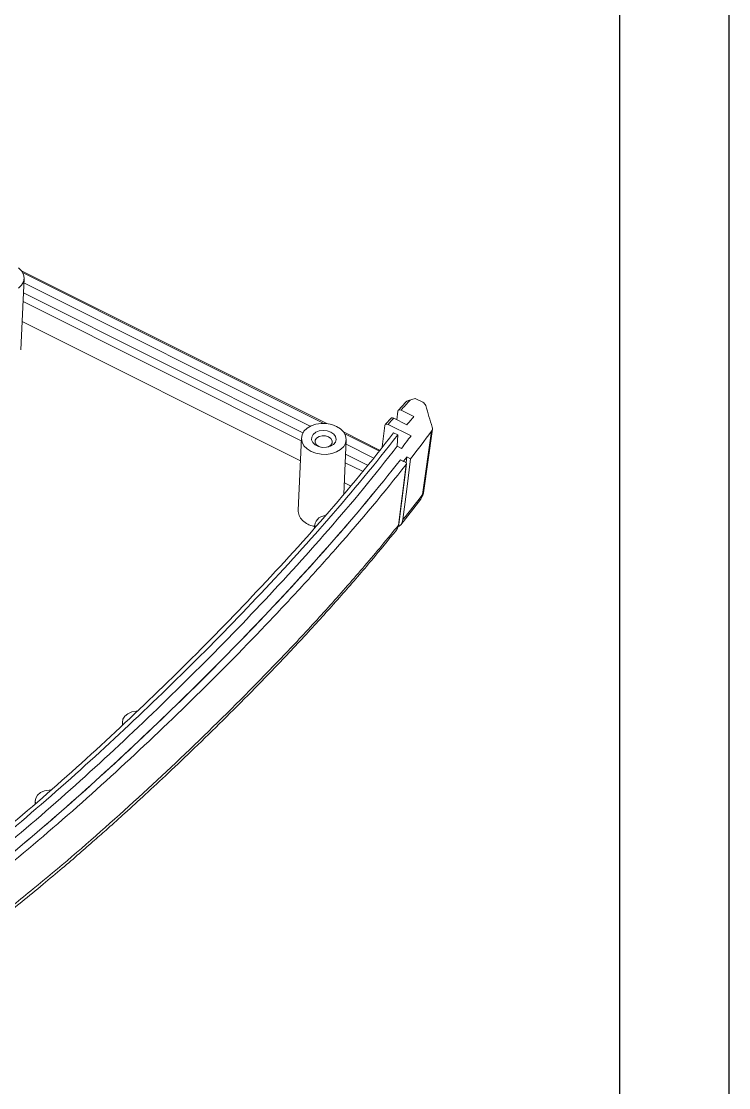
# Model space of a CAD drawing. Header units: inches. Extents: x 319 to 1827, y 1181 to 1488.
# Drawn here: x 1216.2 to 1263.5, y 1248.2 to 1319.4 of the extents above; entities that cross this region are included whole.
import ezdxf

# ---------------------------------------------------------------- set-up
doc = ezdxf.new("R2010")
doc.units = ezdxf.units.IN

msp = doc.modelspace()

# ---------------------------------------------------------------- linework, layer by layer
for p, q in [((1263.467, 1488.371), (1263.467, 1181.81)), ((1256.168, 1481.072), (1256.168, 1189.109))]:
    msp.add_line(p, q)
at = {"color": 7, "linetype": 'Continuous', "lineweight": 15}
for p, q in [((1216.178, 1297.486), (1216.391, 1302.236)), ((1216.213, 1302.764), (1236.611, 1292.56)), ((1216.293, 1302.642), (1236.421, 1292.573)), ((1216.379, 1301.949), (1235.506, 1292.38)), ((1216.349, 1301.29), (1235.023, 1291.948)), ((1234.912, 1291.417), (1216.323, 1300.716)), ((1234.851, 1290.064), (1216.263, 1299.363)), ((1241.867, 1293.974), (1241.403, 1293.462)), ((1242.53, 1294.226), (1243.024, 1293.979)), ((1241.29, 1292.812), (1241.36, 1293.386)), ((1242.438, 1293.022), (1241.574, 1293.455)), ((1240.496, 1292.435), (1240.322, 1291.011)), ((1240.914, 1292.924), (1240.539, 1292.511)), ((1242.242, 1291.736), (1240.709, 1292.503)), ((1241.084, 1292.915), (1241.953, 1292.481)), ((1234.92, 1291.602), (1234.703, 1286.771)), ((1237.739, 1291.996), (1240.145, 1290.792)), ((1237.818, 1291.874), (1240.097, 1290.734)), ((1241.082, 1291.947), (1241.352, 1291.812)), ((1241.317, 1291.05), (1241.352, 1291.812)), ((1243.609, 1292.044), (1243.015, 1287.814)), ((1243.074, 1287.941), (1243.671, 1292.185)), ((1237.755, 1287.851), (1237.917, 1291.468)), ((1237.904, 1291.181), (1239.721, 1290.271)), ((1241.608, 1290.905), (1241.317, 1291.05)), ((1237.875, 1290.522), (1239.332, 1289.792)), ((1241.872, 1289.971), (1241.532, 1290.141)), ((1241.739, 1290.037), (1241.532, 1290.141)), ((1241.97, 1290.334), (1241.919, 1289.929)), ((1242.218, 1290.21), (1241.97, 1290.334)), ((1238.993, 1289.375), (1237.849, 1289.948)), ((1241.915, 1289.822), (1241.402, 1285.774)), ((1241.423, 1285.832), (1241.934, 1289.867)), ((1238.194, 1288.391), (1237.788, 1288.594)), ((1241.561, 1285.806), (1242.908, 1287.519)), ((1242.896, 1287.505), (1242.995, 1287.705)), ((1243.055, 1287.834), (1243.074, 1287.94)), ((1235.792, 1285.756), (1235.785, 1285.596)), ((1222.97, 1272.672), (1222.959, 1272.43)), ((1217.138, 1267.402), (1217.127, 1267.161))]:
    msp.add_line(p, q, dxfattribs=at)
at = {"color": 8, "linetype": 'Continuous', "lineweight": 15}
msp.add_line((1241.268, 1285.448), (1241.402, 1285.774), dxfattribs=at)
at = {"color": 7, "linetype": 'Continuous', "lineweight": 15, "flags": 128}
for points in [[(1216.014, 1302.967), (1216.22, 1302.756), (1216.348, 1302.519), (1216.392, 1302.27), (1216.349, 1302.022), (1216.221, 1301.791), (1216.016, 1301.59)], [(1241.953, 1292.481), (1242.013, 1292.548), (1242.074, 1292.616), (1242.135, 1292.684), (1242.195, 1292.751), (1242.256, 1292.819), (1242.316, 1292.887), (1242.377, 1292.955), (1242.438, 1293.022)], [(1235.568, 1290.7), (1235.297, 1290.872), (1235.092, 1291.083), (1234.963, 1291.32), (1234.919, 1291.569), (1234.962, 1291.817), (1235.09, 1292.048), (1235.295, 1292.249), (1235.566, 1292.409), (1235.885, 1292.518), (1236.236, 1292.57), (1236.598, 1292.562), (1236.949, 1292.494), (1237.269, 1292.37), (1237.54, 1292.198), (1237.745, 1291.988), (1237.874, 1291.751), (1237.918, 1291.501), (1237.875, 1291.254), (1237.747, 1291.023), (1237.542, 1290.821), (1237.271, 1290.661), (1236.952, 1290.552), (1236.601, 1290.5), (1236.239, 1290.509), (1235.888, 1290.576), (1235.568, 1290.7)], [(1236.886, 1291.994), (1236.64, 1292.08), (1236.37, 1292.106), (1236.106, 1292.071), (1235.875, 1291.977), (1235.703, 1291.836), (1235.609, 1291.662), (1235.602, 1291.474), (1235.684, 1291.293), (1235.845, 1291.138), (1236.069, 1291.026), (1236.33, 1290.969), (1236.601, 1290.974), (1236.853, 1291.039), (1237.057, 1291.159), (1237.192, 1291.319), (1237.243, 1291.502), (1237.205, 1291.689), (1237.081, 1291.859), (1236.886, 1291.994)], [(1236.884, 1291.118), (1236.972, 1291.259), (1236.976, 1291.414), (1236.893, 1291.56), (1236.736, 1291.675), (1236.53, 1291.741), (1236.306, 1291.749), (1236.098, 1291.696), (1235.937, 1291.592), (1235.848, 1291.451), (1235.845, 1291.296), (1235.928, 1291.15), (1236.084, 1291.035), (1236.197, 1290.99)], [(1236.591, 1290.973), (1236.723, 1291.014), (1236.884, 1291.118)], [(1241.703, 1286.148), (1241.961, 1288.179), (1242.218, 1290.21)], [(1222.998, 1272.476), (1222.972, 1272.597), (1222.997, 1272.817), (1223.116, 1273.02), (1223.317, 1273.188), (1223.582, 1273.306), (1223.889, 1273.363), (1223.944, 1273.367)], [(1217.168, 1267.202), (1217.14, 1267.326), (1217.166, 1267.547), (1217.284, 1267.75), (1217.485, 1267.918), (1217.75, 1268.036), (1218.057, 1268.093), (1218.179, 1268.098)]]:
    msp.add_lwpolyline(points, dxfattribs=at)
at = {"color": 7, "linetype": 'Continuous', "lineweight": 15}
for centre, radius, start, end in [((1242.729, 1287.906), 0.333, 322.92352, 350.94832), ((1236.555, 1285.664), 0.753, 94.88572, 183.23005), ((1241.341, 1285.828), 0.0815, 318.24402, 2.96464)]:
    msp.add_arc(centre, radius, start, end, dxfattribs=at)
at = {"color": 8, "linetype": 'Continuous', "lineweight": 15}
msp.add_arc((1242.812, 1287.987), 0.267, 319.59751, 350.02958, dxfattribs=at)
at = {"color": 7, "linetype": 'Continuous', "lineweight": 15}
for points in [[(1241.574, 1293.455), (1241.778, 1293.68), (1241.982, 1293.905), (1242.187, 1294.131)], [(1242.53, 1294.226), (1242.415, 1294.194), (1242.301, 1294.163), (1242.187, 1294.131)], [(1243.024, 1293.979), (1243.126, 1293.927), (1243.198, 1293.848), (1243.226, 1293.757)], [(1240.709, 1292.503), (1240.834, 1292.64), (1240.959, 1292.778), (1241.084, 1292.915)], [(1243.662, 1292.315), (1243.69, 1292.224), (1243.67, 1292.127), (1243.609, 1292.044)], [(1243.609, 1292.044), (1243.153, 1291.427), (1242.689, 1290.816), (1242.218, 1290.21)], [(1243.015, 1287.814), (1242.585, 1287.256), (1242.147, 1286.701), (1241.703, 1286.148)]]:
    msp.add_open_spline(points, degree=3, dxfattribs=at)
for points, knots in [([(1242.187, 1294.131), (1242.113, 1294.107), (1242.003, 1294.07), (1241.886, 1293.992), (1241.833, 1293.947), (1241.82, 1293.924), (1241.819, 1293.922)], [0, 0, 0, 0, 0.5268315, 0.7767655, 0.9774031, 1, 1, 1, 1]), ([(1243.226, 1293.757), (1243.298, 1293.517), (1243.371, 1293.276), (1243.444, 1293.036), (1243.517, 1292.795), (1243.589, 1292.555), (1243.662, 1292.315)], [0, 0, 0, 0, 0.001966153, 0.001966153, 0.001966153, 0.003932309, 0.003932309, 0.003932309, 0.003932309]), ([(1241.084, 1292.915), (1241.061, 1292.925), (1241.015, 1292.944), (1240.953, 1292.943), (1240.913, 1292.93), (1240.902, 1292.911), (1240.9, 1292.908)], [0, 0, 0, 0, 0.308565, 0.617097, 0.926526, 1, 1, 1, 1]), ([(1241.36, 1293.386), (1241.366, 1293.431), (1241.391, 1293.463), (1241.469, 1293.488), (1241.522, 1293.481), (1241.574, 1293.455)], [0, 0, 0, 0, 0.5, 0.5, 1, 1, 1, 1]), ([(1240.709, 1292.503), (1240.657, 1292.529), (1240.605, 1292.537), (1240.527, 1292.511), (1240.501, 1292.479), (1240.496, 1292.435)], [0, 0, 0, 0, 0.5, 0.5, 1, 1, 1, 1]), ([(1199.526, 1254.139), (1201.477, 1255.363), (1203.4, 1256.634), (1207.189, 1259.272), (1209.056, 1260.639), (1212.722, 1263.466), (1214.521, 1264.926), (1218.058, 1267.936), (1219.797, 1269.485), (1223.243, 1272.658), (1224.951, 1274.282), (1228.328, 1277.602), (1229.996, 1279.299), (1233.284, 1282.77), (1234.906, 1284.542), (1238.068, 1288.174), (1239.609, 1290.032), (1241.082, 1291.947)], [0, 0, 0, 0, 0.125, 0.125, 0.25, 0.25, 0.375, 0.375, 0.5, 0.5, 0.625, 0.625, 0.75, 0.75, 0.875, 0.875, 1, 1, 1, 1]), ([(1241.352, 1291.812), (1239.877, 1289.896), (1238.334, 1288.037), (1235.171, 1284.404), (1233.55, 1282.632), (1230.259, 1279.159), (1228.59, 1277.461), (1225.212, 1274.14), (1223.503, 1272.515), (1220.052, 1269.338), (1218.311, 1267.787), (1214.773, 1264.777), (1212.975, 1263.318), (1209.315, 1260.496), (1207.452, 1259.132), (1203.668, 1256.498), (1201.747, 1255.227), (1199.795, 1254.002)], [0, 0, 0, 0, 0.125, 0.125, 0.25, 0.25, 0.375, 0.375, 0.5, 0.5, 0.625, 0.625, 0.75, 0.75, 0.875, 0.875, 1, 1, 1, 1]), ([(1241.608, 1290.905), (1241.715, 1291.044), (1241.927, 1291.32), (1242.137, 1291.598), (1242.242, 1291.736)], [0, 0, 0, 0, 0.502518, 1, 1, 1, 1]), ([(1199.761, 1253.241), (1201.712, 1254.466), (1203.634, 1255.738), (1207.422, 1258.376), (1209.288, 1259.742), (1212.957, 1262.572), (1214.758, 1264.035), (1218.299, 1267.049), (1220.04, 1268.6), (1223.49, 1271.777), (1225.197, 1273.401), (1228.572, 1276.719), (1230.238, 1278.414), (1233.521, 1281.879), (1235.14, 1283.648), (1238.3, 1287.276), (1239.842, 1289.134), (1241.317, 1291.05)], [0, 0, 0, 0, 0.125, 0.125, 0.25, 0.25, 0.375, 0.375, 0.5, 0.5, 0.625, 0.625, 0.75, 0.75, 0.875, 0.875, 1, 1, 1, 1]), ([(1200.358, 1252.861), (1202.286, 1254.072), (1204.188, 1255.329), (1207.935, 1257.935), (1209.782, 1259.284), (1213.41, 1262.074), (1215.191, 1263.515), (1218.694, 1266.485), (1220.416, 1268.014), (1223.83, 1271.145), (1225.521, 1272.747), (1228.865, 1276.02), (1230.517, 1277.692), (1233.777, 1281.112), (1235.385, 1282.857), (1238.526, 1286.431), (1240.06, 1288.259), (1241.532, 1290.141)], [0, 0, 0, 0, 0.125, 0.125, 0.25, 0.25, 0.375, 0.375, 0.5, 0.5, 0.625, 0.625, 0.75, 0.75, 0.875, 0.875, 1, 1, 1, 1]), ([(1241.532, 1290.141), (1240.059, 1288.258), (1238.524, 1286.429), (1235.38, 1282.852), (1233.77, 1281.104), (1230.51, 1277.685), (1228.857, 1276.012), (1225.513, 1272.74), (1223.823, 1271.138), (1220.407, 1268.006), (1218.682, 1266.474), (1215.178, 1263.504), (1213.397, 1262.064), (1209.774, 1259.278), (1207.931, 1257.932), (1204.188, 1255.329), (1202.287, 1254.073), (1200.358, 1252.861)], [0, 0, 0, 0, 0.125, 0.125, 0.25, 0.25, 0.375, 0.375, 0.5, 0.5, 0.625, 0.625, 0.75, 0.75, 0.875, 0.875, 1, 1, 1, 1]), ([(1241.739, 1290.037), (1241.765, 1290.07), (1241.791, 1290.104), (1241.817, 1290.137), (1241.868, 1290.202), (1241.919, 1290.268), (1241.97, 1290.334)], [0, 0, 0, 0, 0.0003049809, 0.0003049809, 0.0003049809, 0.000906857, 0.000906857, 0.000906857, 0.000906857]), ([(1200.76, 1252.596), (1202.687, 1253.805), (1204.586, 1255.06), (1208.331, 1257.663), (1210.177, 1259.011), (1213.802, 1261.797), (1215.582, 1263.235), (1219.083, 1266.201), (1220.804, 1267.728), (1224.216, 1270.854), (1225.906, 1272.454), (1229.248, 1275.722), (1230.9, 1277.392), (1233.344, 1279.953), (1234.153, 1280.816), (1235.756, 1282.561), (1236.551, 1283.442), (1238.907, 1286.118), (1240.442, 1287.944), (1241.915, 1289.822)], [0, 0, 0, 0, 0.125, 0.125, 0.25, 0.25, 0.375, 0.375, 0.5, 0.5, 0.625, 0.625, 0.75, 0.75, 0.8125, 0.8125, 0.875, 0.875, 1, 1, 1, 1]), ([(1241.872, 1289.971), (1241.903, 1289.955), (1241.925, 1289.931), (1241.941, 1289.876), (1241.935, 1289.846), (1241.915, 1289.822)], [0, 0, 0, 0, 0.5, 0.5, 1, 1, 1, 1]), ([(1242.995, 1287.705), (1242.999, 1287.722), (1243.007, 1287.756), (1243.012, 1287.795), (1243.015, 1287.814)], [0, 0, 0, 0, 0.4997897, 1, 1, 1, 1]), ([(1235.35, 1285.835), (1235.221, 1285.914), (1234.964, 1286.073), (1234.734, 1286.41), (1234.715, 1286.652), (1234.706, 1286.772)], [0, 0, 0, 0, 0.336949, 0.673886, 1, 1, 1, 1]), ([(1235.789, 1285.7), (1235.684, 1285.72), (1235.528, 1285.749), (1235.394, 1285.814), (1235.35, 1285.835)], [0, 0, 0, 0, 0.67248, 1, 1, 1, 1]), ([(1241.435, 1285.707), (1241.45, 1285.714), (1241.558, 1285.765), (1241.655, 1285.919), (1241.691, 1286.088), (1241.703, 1286.148)], [0, 0, 0, 0, 0.0887066, 0.6797264, 1, 1, 1, 1]), ([(1200.289, 1249.482), (1200.844, 1249.827), (1201.99, 1250.542), (1203.664, 1251.614), (1205.348, 1252.715), (1207.078, 1253.872), (1208.936, 1255.149), (1210.936, 1256.57), (1212.861, 1257.992), (1214.642, 1259.359), (1216.196, 1260.592), (1217.619, 1261.757), (1218.901, 1262.834), (1220.046, 1263.817), (1221.056, 1264.7), (1222.072, 1265.599), (1223.201, 1266.614), (1224.551, 1267.849), (1226.095, 1269.287), (1227.825, 1270.935), (1229.678, 1272.74), (1231.55, 1274.616), (1233.548, 1276.675), (1235.6, 1278.86), (1237.682, 1281.182), (1239.562, 1283.357), (1240.721, 1284.778), (1241.267, 1285.448)], [0, 0, 0, 0, 0.036162, 0.074809, 0.110679, 0.148541, 0.191261, 0.237113, 0.286096, 0.325391, 0.362592, 0.396651, 0.427567, 0.455341, 0.479973, 0.50148, 0.529841, 0.563176, 0.601487, 0.644774, 0.692993, 0.741662, 0.787847, 0.8473, 0.902055, 0.953845, 1, 1, 1, 1]), ([(1200.59, 1249.948), (1202.506, 1251.14), (1204.39, 1252.348), (1208.097, 1254.823), (1209.919, 1256.089), (1212.607, 1258.057), (1213.496, 1258.724), (1215.258, 1260.086), (1216.132, 1260.78), (1218.733, 1262.902), (1220.439, 1264.368), (1223.821, 1267.381), (1225.496, 1268.927), (1228.813, 1272.088), (1230.452, 1273.701), (1232.878, 1276.178), (1233.681, 1277.013), (1235.274, 1278.706), (1236.063, 1279.564), (1237.626, 1281.304), (1238.398, 1282.185), (1239.92, 1283.967), (1240.669, 1284.867), (1241.402, 1285.774)], [0, 0, 0, 0, 0.125, 0.125, 0.25, 0.25, 0.3125, 0.3125, 0.375, 0.375, 0.5, 0.5, 0.625, 0.625, 0.75, 0.75, 0.8125, 0.8125, 0.875, 0.875, 0.9375, 0.9375, 1, 1, 1, 1]), ([(1241.258, 1285.431), (1241.3, 1285.489), (1241.378, 1285.594), (1241.403, 1285.735), (1241.415, 1285.8)], [0, 0, 0, 0, 0.542707, 1, 1, 1, 1])]:
    msp.add_open_spline(points, degree=3, knots=knots, dxfattribs=at)

doc.saveas('drawing.dxf')
